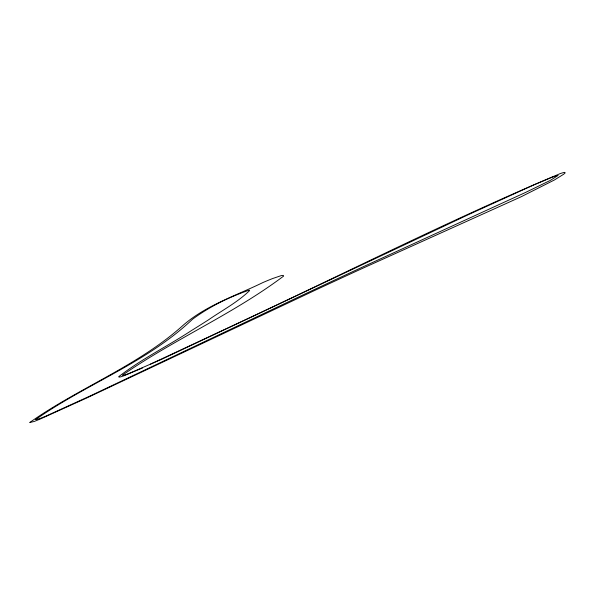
<?xml version="1.0" encoding="UTF-8"?>
<svg xmlns="http://www.w3.org/2000/svg" width="595" height="595" viewBox="0 0 595 595"><rect width="100%" height="100%" fill="white"/><g stroke="black" fill="none" stroke-linecap="round" stroke-linejoin="round"><path stroke-width="0.89" d="M150.476 364.125L224.806 329.399C336.599 277.597 446.518 221.414 560.126 173.636A60.846 3.079 -25.7 0 1 564.841 172.394L565.153 172.907L563.658 174.253L554.466 179.95L521.131 196.774L362.861 268.219A492.363 24.908 -25.7 0 0 314.51 290.546L86.454 398.107L40.215 419.044L34.19 421.483L29.75 422.495C78.547 388.089 136.515 366.505 181.549 326.7C204.635 305.771 235.442 295.96 263.064 282.476A59.284 2.997 -25.7 0 1 272.577 278.564L281.204 275.626L283.294 275.373L283.622 276.087C233.21 314.041 174.023 339.351 122.273 375.296L125.181 374.895L129.167 373.4L161.52 359.35L467.618 215.026L533.946 184.837L552.487 177.072L558.103 175.436L550.338 180.389L525.653 192.401L365.464 265.72A608.767 30.799 -25.7 0 0 297.24 297.634L90.291 395.883L45.651 416.225L39.85 418.59L35.581 419.609C86.186 383.961 147.158 362.355 192.468 319.284C209.544 306.626 229.291 297.009 249.29 290.122L249.543 290.643C237.472 302.357 222.151 310.374 208.369 319.924A1112.315 56.272 -25.7 0 1 191.188 330.731C167.277 346.379 141.246 359.187 118.688 376.709L119.015 377.133L120.711 376.851L123.894 375.802L142.532 367.955"/></g></svg>
